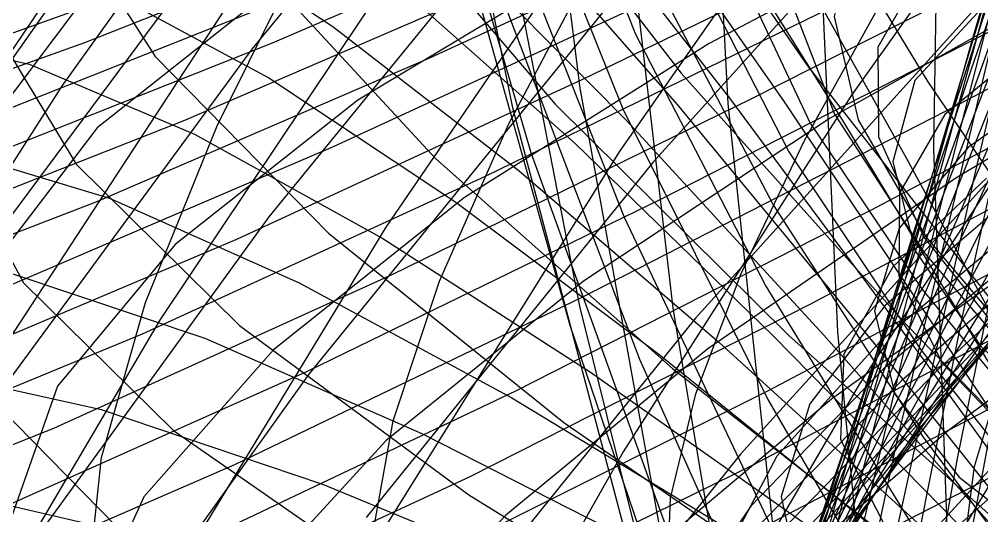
# Model space of a CAD drawing. Header units: metres. Extents: x 6 to 209, y 2 to 206.
# Drawn here: x 61.52 to 81.57, y 104.3 to 114.63 of the extents above; entities that cross this region are included whole.
import ezdxf

# ---------------------------------------------------------------- set-up
doc = ezdxf.new("R2010")
doc.units = ezdxf.units.M

msp = doc.modelspace()

# ---------------------------------------------------------------- linework, layer by layer
for points in [[(49.877, 179.262), (59.5963, 186.5542), (69.2255, 193.0405), (78.4413, 198.4687), (86.9445, 202.6122), (94.471, 205.2783), (100.8001, 206.3159), (105.7626, 205.6207), (109.2457, 203.1402), (111.1968, 198.8757), (111.6242, 192.8837), (110.5969, 185.274), (108.2405, 176.2073), (104.7324, 165.8906), (100.2946, 154.5702), (95.1848, 142.5249), (89.6866, 130.0566), (84.0981, 117.4809), (78.721, 105.1173), (73.8483, 93.2786)], [(48.7632, 177.8421), (58.6249, 185.1089), (68.4924, 191.6599), (78.0298, 197.2441), (86.9223, 201.6324), (94.8874, 204.6264), (101.6842, 206.065), (107.1218, 205.8318), (111.0655, 203.8587), (113.4415, 200.1299), (114.238, 194.6828), (113.5059, 187.6078), (111.3556, 179.0458), (107.9527, 169.1845), (103.5112, 158.2525), (98.2849, 146.5128), (92.5579, 134.254), (86.6333, 121.7817), (80.8216, 109.4084), (75.429, 97.444)], [(51.4634, 180.1982), (60.9198, 187.3876), (70.1968, 193.6878), (78.9875, 198.8504), (87.012, 202.6555), (94.0271, 204.9207), (99.8346, 205.5076), (104.2881, 204.3273), (107.2968, 201.3443), (108.829, 196.5782), (108.9121, 190.104), (107.6305, 182.0504), (105.1225, 172.5958), (101.5741, 161.9632), (97.2114, 150.4131), (92.2919, 138.2358), (87.0946, 125.7415), (81.9085, 113.2507), (77.0222, 101.0841)], [(48.2043, 176.0022), (58.0793, 183.1139), (68.0593, 189.6029), (77.8005, 195.2242), (86.9764, 199.7513), (95.2897, 202.9839), (102.482, 204.7555), (108.3429, 204.9404), (112.7171, 203.458), (115.5095, 200.2766), (116.6877, 195.4156), (116.283, 188.9455), (114.3883, 180.9862), (111.1543, 171.7042), (106.7832, 161.3073), (101.5212, 150.0388), (95.6482, 138.1694), (89.4677, 125.9896), (83.2952, 113.8), (77.4455, 101.9018)], [(44.3843, 172.9465), (53.4243, 180.6119), (62.5118, 187.5792), (71.3399, 193.5843), (79.6212, 198.3867), (87.0976, 201.7777), (93.549, 203.5883), (98.8008, 203.6958), (102.7294, 202.0283), (105.2662, 198.5683), (106.3989, 193.3538), (106.1718, 186.4778), (104.6828, 178.0854), (102.0796, 168.3704), (98.5532, 157.5683), (94.3303, 145.9498), (89.6645, 133.8118), (84.826, 121.4679), (80.0915, 109.2384), (75.7332, 97.4398)], [(48.2602, 173.8238), (58.0175, 180.6569), (67.9787, 186.9592), (77.7969, 192.4966), (87.1389, 197.0496), (95.6962, 200.4208), (103.1968, 202.4427), (109.4134, 202.9838), (114.1721, 201.9542), (117.3574, 199.3089), (118.9166, 195.0508), (118.8604, 189.231), (117.2624, 181.9484), (114.256, 173.3467), (110.0284, 163.6109), (104.8139, 152.9613), (98.8843, 141.6474), (92.539, 129.94), (86.0933, 118.1225), (79.8665, 106.4826), (74.1695, 95.3027)], [(46.9802, 173.0868), (55.6532, 180.4955), (64.2852, 187.1367), (72.5889, 192.7556), (80.2988, 197.1233), (87.1803, 200.0454), (93.0374, 201.369), (97.7192, 200.9889), (101.1249, 198.8515), (103.2065, 194.9576), (103.9699, 189.3625), (103.4737, 182.1756), (101.8267, 173.5566), (99.1829, 163.7109), (95.7349, 152.8833), (91.7067, 141.3501), (87.3443, 129.4103), (82.9066, 117.3761), (78.6546, 105.5627), (74.8417, 94.2778)], [(48.9636, 171.3978), (58.4769, 177.8421), (68.289, 183.8423), (78.0551, 189.1796), (87.4398, 193.6459), (96.1286, 197.0512), (103.8392, 199.231), (110.3312, 200.0526), (115.4145, 199.4198), (118.9552, 197.2775), (120.8808, 193.6143), (121.1816, 188.4636), (119.9109, 181.9035), (117.1825, 174.0551), (113.1661, 165.0788), (108.0807, 155.1706), (102.1859, 144.5553), (95.7724, 133.4805), (89.1509, 122.2085), (82.6401, 111.0085), (76.5547, 100.1478)], [(49.8107, 172.8174), (58.0427, 179.8755), (66.1554, 186.1074), (73.8832, 191.2708), (80.9837, 195.1517), (87.2466, 197.5722), (92.5001, 198.3974), (96.6166, 197.5407), (99.517, 194.9668), (101.1723, 190.6941), (101.6043, 184.7945), (100.8838, 177.3913), (99.1274, 168.6561), (96.4925, 158.8028), (93.1705, 148.0816), (89.3796, 136.7704), (85.3557, 125.1662), (81.3434, 113.5752), (77.5863, 102.3033)], [(50.317, 168.8171), (59.4708, 174.7815), (69.0111, 180.3802), (78.6, 185.4128), (87.9047, 189.6866), (96.6093, 193.0233), (104.4259, 195.2654), (111.1044, 196.2827), (116.4417, 195.9768), (120.2881, 194.2857), (122.5527, 191.1866), (123.2059, 186.6971), (122.2805, 180.8764), (119.8697, 173.823), (116.1234, 165.6734), (111.2425, 156.5974), (105.4709, 146.7938), (99.0867, 136.4843), (92.3912, 125.9068), (85.6979, 115.308), (79.3208, 104.9361), (73.5621, 95.0327)], [(45.0834, 164.9166), (52.7511, 172.1771), (60.4919, 178.8136), (68.0463, 184.5767), (75.1713, 189.2392), (81.6484, 192.604), (87.2912, 194.5114), (91.9515, 194.8454), (95.524, 193.538), (97.9495, 190.5719), (99.2162, 185.9821), (99.3595, 179.855), (98.4597, 172.3259), (96.6388, 163.5751), (94.0548, 153.8222), (90.8955, 143.319), (87.3708, 132.3415), (83.7047, 121.1809), (80.1259, 110.1344), (76.8594, 99.4949)], [(44.3765, 160.6321), (52.2918, 166.1702), (60.9871, 171.5871), (70.1465, 176.7053), (79.4433, 181.3459), (88.5522, 185.3346), (97.1602, 188.5079), (104.9781, 190.7193), (111.7504, 191.8446), (117.2644, 191.7871), (121.3573, 190.4811), (123.9222, 187.8956), (124.9109, 184.0355), (124.336, 178.9426), (122.2696, 172.695), (118.8406, 165.4054), (114.2298, 157.218), (108.6623, 148.3046), (102.4002, 138.8595), (95.7315, 129.094), (88.9602, 119.2296), (82.3946, 109.4918), (76.3359, 100.1028)], [(48.461, 164.3908), (55.6884, 171.2344), (62.9124, 177.4032), (69.8943, 182.6628), (76.4138, 186.8024), (82.2757, 189.6432), (87.3169, 191.0444), (91.4115, 190.9088), (94.4746, 189.1866), (96.4652, 185.8777), (97.3863, 181.0319), (97.2847, 174.7482), (96.2479, 167.1717), (94.4009, 158.4887), (91.9004, 148.9216), (88.9284, 138.7209), (85.6853, 128.158), (82.3815, 117.5154), (79.2293, 107.0784), (76.4344, 97.125)], [(45.1382, 156.8096), (51.7531, 163.6868), (58.5278, 170.0835), (65.2333, 175.7634), (71.6518, 180.508), (77.5848, 184.124), (82.8592, 186.4508), (87.3338, 187.3664), (90.9031, 186.792), (93.501, 184.695), (95.1022, 181.091), (95.7226, 176.0432), (95.4181, 169.6612), (94.2815, 162.0975), (92.4388, 153.5426), (90.0439, 144.2191), (87.272, 134.3745), (84.3127, 124.2728), (81.3627, 114.1866), (78.6178, 104.3875), (76.265, 95.1374)], [(47.4984, 158.6178), (54.8299, 163.5364), (62.9884, 168.3636), (71.6763, 172.9465), (80.5821, 177.1291), (89.3918, 180.7576), (97.7997, 183.6861), (105.5195, 185.7819), (112.2943, 186.9303), (117.9054, 187.0394), (122.1802, 186.0436), (124.9981, 183.9067), (126.2944, 180.6237), (126.0626, 176.2221), (124.3541, 170.7615), (121.2762, 164.3326), (116.988, 157.0548), (111.6943, 149.0734), (105.6377, 140.555), (99.0902, 131.6832), (92.3421, 122.6526), (85.6923, 113.6636), (79.4361, 104.9158), (73.8551, 96.6026)], [(48.6199, 156.4197), (54.8656, 162.8931), (61.1974, 168.837), (67.4044, 174.0294), (73.2886, 178.2676), (78.6719, 181.3759), (83.4019, 183.2116), (87.3572, 183.6707), (90.4507, 182.6915), (92.6328, 180.2577), (93.8921, 176.3988), (94.2553, 171.1901), (93.7855, 164.75), (92.5793, 157.2368), (90.7626, 148.8435), (88.4851, 139.7914), (85.9149, 130.3235), (83.2308, 120.6958), (80.6159, 111.1696), (78.25, 102.0024)], [(51.1392, 156.6865), (57.848, 160.983), (65.4148, 165.2044), (73.5628, 169.2222), (81.9987, 172.904), (90.4233, 176.1178), (98.5419, 178.7371), (106.0748, 180.6452), (112.7673, 181.7395), (118.3984, 181.9359), (122.789, 181.1717), (125.8077, 179.4089), (127.3754, 176.6358), (127.4682, 172.8684), (126.1178, 168.1505), (123.4102, 162.5531), (119.4825, 156.1728), (114.5174, 149.1295), (108.7368, 141.5629), (102.3934, 133.6287), (95.7613, 125.4943), (89.1259, 117.3335), (82.7735, 109.322), (76.9804, 101.6314)], [(46.166, 149.6005), (51.8373, 156.0315), (57.7327, 162.1107), (63.6507, 167.6164), (69.397, 172.3406), (74.7919, 176.0964), (79.6758, 178.7243), (83.915, 180.0989), (87.4056, 180.1327), (90.0773, 178.7804), (91.8945, 176.0402), (92.858, 171.9544), (93.0035, 166.6088), (92.3999, 160.1296), (91.1466, 152.6797), (89.3683, 144.4536), (87.211, 135.671), (84.8349, 126.5694), (82.4089, 117.3968), (80.1033, 108.4033), (78.0833, 99.8329)], [(49.3141, 149.6144), (54.7389, 155.7305), (60.3192, 161.4426), (65.8671, 166.5402), (71.2035, 170.8284), (76.1646, 174.1346), (80.6076, 176.3148), (84.415, 177.2593), (87.4987, 176.8961), (89.8025, 175.1947), (91.3038, 172.1667), (92.0133, 167.8663), (91.9747, 162.3887), (91.2618, 155.8673), (89.9759, 148.4691), (88.2409, 140.3901), (86.1986, 131.8479), (84.0026, 123.0756), (81.8124, 114.3134), (79.7871, 105.8013), (78.0786, 97.7707)], [(47.1506, 143.6783), (52.0907, 149.7611), (57.3071, 155.5995), (62.619, 160.9833), (67.8502, 165.7119), (72.8347, 169.6023), (77.4229, 172.4947), (81.4861, 174.2593), (84.9214, 174.8004), (87.6543, 174.0607), (89.6411, 172.0231), (90.8702, 168.7118), (91.3615, 164.1922), (91.1655, 158.5687), (90.3607, 151.9815), (89.05, 144.6022), (87.3567, 136.6283), (85.4192, 128.2767), (83.3855, 119.7767), (81.407, 111.3621), (79.6329, 103.2642)], [(126.3944, 174.6011), (128.192, 172.2611), (128.5823, 169.0557), (127.5785, 165.0159), (125.2464, 160.1958), (121.7011, 154.6716), (117.1032, 148.5399), (111.6525, 141.915), (105.581, 134.926), (99.1441, 127.7131), (92.6113, 120.4239), (86.2563, 113.2087), (80.347, 106.2166), (75.1353, 99.5907)], [(49.6633, 144.1963), (54.5024, 150.1033), (59.5562, 155.7083), (64.6523, 160.8075), (69.624, 165.2087), (74.3165, 168.739), (78.5922, 171.2503), (82.3349, 172.6253), (85.4539, 172.7816), (87.8868, 171.6749), (89.6011, 169.3012), (90.595, 165.6967), (90.8967, 160.9378), (90.5633, 155.1382), (89.6774, 148.4453), (88.3443, 141.0361), (86.6871, 133.1107), (84.8417, 124.8864), (82.9517, 116.5902), (81.1619, 108.4514), (79.6133, 100.6941)], [(127.7255, 97.2633), (130.6337, 110.7074), (133.1576, 123.5341), (135.0807, 135.3918), (136.2103, 145.9605), (136.386, 154.9626), (135.4861, 162.1719), (133.4328, 167.4205), (130.1966, 170.604), (125.7978, 171.685), (120.3067, 170.6932), (113.8422, 167.7237), (106.5679, 162.9339), (98.6873, 156.5363), (90.4367, 148.7917), (82.0777, 139.9989), (73.8878, 130.484), (66.1511, 120.5892), (59.1478, 110.6599), (53.145, 101.0331)], [(47.3557, 138.9786), (51.8082, 144.9105), (56.5882, 150.6876), (61.5276, 156.1037), (66.4605, 160.96), (71.2281, 165.0713), (75.685, 168.2732), (79.7036, 170.4281), (83.1783, 171.4301), (86.0296, 171.2089), (88.2055, 169.733), (89.6837, 167.0107), (90.4716, 163.0907), (90.6052, 158.0602), (90.1479, 152.0428), (89.1871, 145.1944), (87.8305, 137.6979), (86.2021, 129.7578), (84.4363, 121.5933), (82.6735, 113.4306), (81.0534, 105.4961), (79.7101, 98.0088)], [(49.1636, 139.9419), (53.6516, 145.8479), (58.413, 151.5359), (63.2829, 156.8012), (68.1001, 161.4481), (72.7122, 165.2973), (76.9815, 168.1921), (80.7891, 170.0039), (84.039, 170.6378), (86.6611, 170.0351), (88.6135, 168.1768), (89.8833, 165.0838), (90.4865, 160.8172), (90.4671, 155.4761), (89.8948, 149.1947), (88.8619, 142.1382), (87.4797, 134.4972), (85.8735, 126.4818), (84.1775, 118.3143), (82.5297, 110.2223), (81.0661, 102.4307)], [(128.3559, 95.8448), (131.7329, 109.3063), (134.6993, 122.1436), (137.0257, 134.0108), (138.5084, 144.5937), (138.9777, 153.6202), (138.3051, 160.8693), (136.4084, 166.1778), (133.2562, 169.4449), (128.8694, 170.6358), (123.3213, 169.7811), (116.736, 166.9759), (109.2842, 162.3755), (101.1782, 156.1893), (92.6645, 148.6729), (84.0155, 140.119), (75.5199, 130.8464), (67.473, 121.1887), (60.1661, 111.4827), (53.8759, 102.0558)], [(126.3735, 93.1343), (129.1545, 106.3677), (131.6408, 119.1212), (133.6187, 131.0421), (134.8949, 141.8052), (135.3043, 151.1229), (134.7167, 158.7552), (133.0431, 164.5171), (130.2393, 168.2843), (126.3088, 169.9974), (121.3034, 169.6627), (115.3223, 167.3521), (108.5092, 163.1996), (101.0481, 157.3961), (93.157, 150.1824), (85.081, 141.8406), (77.0837, 132.6831), (69.4382, 123.0424), (62.4174, 113.2584), (56.2845, 103.6668)], [(129.5499, 99.6542), (132.9159, 112.6446), (135.7922, 124.9092), (137.9576, 136.1211), (139.2191, 145.9881), (139.4204, 154.2622), (138.4483, 160.7472), (136.2372, 165.3049), (132.7728, 167.8593), (128.0931, 168.3981), (122.288, 166.9725), (115.4964, 163.6951), (107.9024, 158.7348), (99.7286, 152.3105), (91.2294, 144.6831), (82.6814, 136.1455), (74.3744, 127.0126), (66.601, 117.6094), (59.6464, 108.2599), (53.7778, 99.2755)], [(127.6799, 102.0703), (130.0799, 114.5512), (132.0644, 126.3429), (133.4428, 137.1203), (134.0485, 146.5915), (133.7462, 154.5074), (132.4379, 160.6698), (130.0669, 164.9376), (126.6215, 167.2313), (122.1355, 167.535), (116.6886, 165.8968), (110.4038, 162.4263), (103.4442, 157.2903), (96.0075, 150.7066), (88.3194, 142.9362), (80.6265, 134.2732), (73.187, 125.035), (66.2626, 115.5503), (60.1087, 106.1478), (54.9653, 97.1445)], [(130.6572, 103.0721), (133.9563, 115.4328), (136.6947, 126.9842), (138.6619, 137.4227), (139.6786, 146.4812), (139.6038, 153.9376), (138.3407, 159.6221), (135.8411, 163.422), (132.1075, 165.2847), (127.1943, 165.2194), (121.2062, 163.2954), (114.2952, 159.6391), (106.6554, 154.4295), (98.517, 147.8905), (90.1382, 140.2834), (81.7962, 131.8968), (73.7778, 123.0363), (66.3691, 114.0139), (59.8454, 105.1364), (54.4613, 96.6953)], [(126.2418, 97.9956), (128.5128, 110.0191), (130.4584, 121.4975), (131.8938, 132.1118), (132.6542, 141.571), (132.6025, 149.6221), (131.6341, 156.0579), (129.6826, 160.7242), (126.7226, 163.5242), (122.7716, 164.4218), (117.8903, 163.4419), (112.1813, 160.6695), (105.786, 156.246), (98.8802, 150.3641), (91.6687, 143.2603), (84.378, 135.2066), (77.249, 126.5007), (70.5284, 117.4552), (64.46, 108.3863), (59.2762, 99.6033)], [(128.0578, 93.8263), (131.6411, 105.9996), (134.8238, 117.6071), (137.3842, 128.342), (139.1253, 137.9265), (139.8832, 146.1205), (139.5334, 152.7292), (137.9964, 157.609), (135.2409, 160.672), (131.2862, 161.888), (126.2015, 161.285), (120.1043, 158.9471), (113.1571, 155.0118), (105.5613, 149.6635), (97.5514, 143.1273), (89.3859, 135.6602), (81.3392, 127.5421), (73.6915, 119.0656), (66.7189, 110.5253), (60.684, 102.208)], [(124.8635, 94.3016), (126.9708, 105.7069), (128.8372, 116.7066), (130.2863, 126.9928), (131.1586, 136.2807), (131.3174, 144.3182), (130.6549, 150.894), (129.0974, 155.8446), (126.6081, 159.0594), (123.1899, 160.4844), (118.8862, 160.1233), (113.7793, 158.0371), (107.9894, 154.3418), (101.67, 149.2033), (95.0035, 142.832), (88.195, 135.4749), (81.4653, 127.4062), (75.0436, 118.9181), (69.1591, 110.3102), (64.0332, 101.8787)], [(128.9832, 96.9794), (132.4735, 108.3842), (135.499, 119.1542), (137.851, 129.0088), (139.3478, 137.6973), (139.842, 145.0073), (139.2263, 150.7713), (137.4386, 154.8712), (134.4641, 157.2423), (130.3373, 157.8744), (125.1407, 156.8118), (119.0029, 154.1505), (112.0939, 150.0347), (104.62, 144.6512), (96.8165, 138.222), (88.9397, 130.9963), (81.2576, 123.2417), (74.0411, 115.2343), (67.5539, 107.2489), (62.0432, 99.5495)], [(125.4774, 101.7704), (127.2312, 112.1527), (128.6553, 121.967), (129.5974, 130.9394), (129.9243, 138.8233), (129.5278, 145.4077), (128.329, 150.5239), (126.2827, 154.0514), (123.3793, 155.9212), (119.6461, 156.1183), (115.1472, 154.6813), (109.9818, 151.7013), (104.2816, 147.3179), (98.2063, 141.7142), (91.9385, 135.1101), (85.6777, 127.7541), (79.6336, 119.9151), (74.0183, 111.8718), (69.0396, 103.9035)], [(129.7803, 99.6472), (133.1381, 110.2218), (135.9759, 120.1107), (138.0994, 129.0603), (139.3433, 136.8477), (139.5769, 143.2878), (138.7105, 148.239), (136.6984, 151.6074), (133.5418, 153.3493), (129.2888, 153.4721), (124.0336, 152.033), (117.9132, 149.137), (111.1034, 144.9318), (103.8125, 139.6029), (96.2743, 133.3663), (88.7399, 126.4603), (81.4692, 119.1375), (74.7214, 111.6554), (68.7457, 104.2672)], [(124.0468, 98.329), (125.6631, 107.988), (127.0295, 117.2147), (128.0029, 125.75), (128.456, 133.3567), (128.2822, 139.8281), (127.4005, 144.9947), (125.7593, 148.7294), (123.3389, 150.952), (120.1528, 151.6312), (116.2483, 150.786), (111.7056, 148.484), (106.635, 144.8392), (101.174, 140.0077), (95.4828, 134.1817), (89.7391, 127.5828), (84.1316, 120.4541), (78.8541, 113.0512), (74.0983, 105.6332), (70.0473, 98.4538)], [(133.5228, 97.7793), (127.3341, 105.9553), (121.0978, 114.2328), (114.9136, 122.2966), (108.8809, 129.8392), (103.0954, 136.5715), (97.6476, 142.2336), (92.6203, 146.6039), (88.0863, 149.5075), (84.107, 150.8224), (80.7311, 150.4839), (77.9934, 148.4873), (75.9144, 144.8882), (74.5002, 139.8007), (73.7426, 133.3934), (73.6203, 125.8835), (74.0996, 117.5295), (75.1361, 108.622), (76.6764, 99.4732)], [(129.3784, 102.2898), (123.6522, 110.6358), (117.9383, 118.8774), (112.3208, 126.7061), (106.8818, 133.8282), (101.7003, 139.9752), (96.8496, 144.9129), (92.3963, 148.4509), (88.3982, 150.4485), (84.9038, 150.8206), (81.9506, 149.5406), (79.5652, 146.6413), (77.7624, 142.2143), (76.5454, 136.4067), (75.9066, 129.4159), (75.8277, 121.483), (76.2807, 112.884), (77.2298, 103.9204)], [(131.5394, 101.5146), (124.8678, 109.581), (118.1834, 117.6403), (111.6017, 125.3793), (105.236, 132.4964), (99.1946, 138.7123), (93.578, 143.7805), (88.4759, 147.4959), (83.9655, 149.7025), (80.1093, 150.2992), (76.9538, 149.2435), (74.5284, 146.5532), (72.8453, 142.306), (71.8996, 136.6368), (71.6696, 129.7334), (72.1187, 121.8296), (73.1963, 113.1971), (74.8404, 104.1362)], [(130.9671, 98.7028), (125.7905, 106.9763), (120.5976, 115.2523), (115.4568, 123.2269), (110.4358, 130.6065), (105.6008, 137.1183), (101.0146, 142.5204), (96.7352, 146.6101), (92.8153, 149.2315), (89.3005, 150.2812), (86.2291, 149.7118), (83.631, 147.534), (81.5274, 143.8165), (79.9308, 138.6832), (78.845, 132.3094), (78.2651, 124.9153), (78.1785, 116.7588), (78.5652, 108.1261), (79.3989, 99.3213)], [(130.4356, 101.8317), (133.6329, 111.5545), (136.2635, 120.5575), (138.1486, 128.6139), (139.1391, 135.5278), (139.1214, 141.1401), (138.0224, 145.3336), (135.8125, 148.0362), (132.507, 149.2227), (128.1664, 148.9153), (122.8948, 147.1815), (116.8358, 144.1318), (110.1688, 139.9149), (103.102, 134.7123), (95.866, 128.7313), (88.705, 122.1975), (81.8687, 115.3468), (75.6036, 108.4167), (70.1436, 101.6385)], [(136.1057, 97.6244), (129.1204, 105.2341), (122.0378, 113.0398), (114.9881, 120.7316), (108.1011, 128.0039), (101.5026, 134.5661), (95.3114, 140.1538), (89.6355, 144.5379), (84.5696, 147.5334), (80.1925, 149.0059), (76.5652, 148.8769), (73.7294, 147.1266), (71.7069, 143.7949), (70.4991, 138.9802), (70.0882, 132.8358), (70.4374, 125.5651), (71.4934, 117.4142), (73.188, 108.6633), (75.4413, 99.617)], [(127.4821, 103.3693), (122.838, 111.5493), (118.2129, 119.5377), (113.66, 127.0453), (109.232, 133.8), (104.98, 139.5558), (100.9527, 144.1022), (97.1955, 147.2711), (93.7497, 148.9435), (90.6518, 149.0536), (87.9329, 147.5911), (85.6185, 144.602), (83.7276, 140.1866), (82.2733, 134.4968), (81.2621, 127.73), (80.6946, 120.1228), (80.5652, 111.9426), (80.8629, 103.4777)], [(133.6736, 101.4966), (126.327, 108.8084), (118.9243, 116.2071), (111.6095, 123.3918), (104.5249, 130.0695), (97.8069, 135.966), (91.5819, 140.8356), (85.9632, 144.4708), (81.0475, 146.709), (76.9127, 147.4395), (73.6154, 146.607), (71.1901, 144.2141), (69.6487, 140.3213), (68.9802, 135.0452), (69.1519, 128.5544), (70.111, 121.0636), (71.7868, 112.8264), (74.0935, 104.1262)], [(122.6847, 95.4599), (124.1475, 104.3256), (125.4307, 112.8815), (126.4022, 120.8857), (126.942, 128.1143), (126.9475, 134.3681), (126.3377, 139.4801), (125.0568, 143.3206), (123.0773, 145.8011), (120.4015, 146.8778), (117.0618, 146.5522), (113.1208, 144.8711), (108.6695, 141.9245), (103.8241, 137.8425), (98.7231, 132.7902), (93.5222, 126.962), (88.3893, 120.5741), (83.4988, 113.8576), (79.0254, 107.0493), (75.1378, 100.3842)], [(138.3047, 98.6343), (130.8535, 105.2383), (123.2413, 112.1135), (115.6235, 118.9724), (108.1564, 125.5282), (100.9922, 131.5055), (94.275, 136.6505), (88.1364, 140.7403), (82.6917, 143.5912), (78.037, 145.0653), (74.2462, 145.0761), (71.3693, 143.5912), (69.4314, 140.6345), (68.4323, 136.2848), (68.347, 130.6736), (69.1274, 123.9805), (70.7038, 116.4273), (72.9883, 108.2695), (75.8778, 99.7881)], [(130.9504, 103.5779), (133.9711, 112.4639), (136.3859, 120.6104), (138.0314, 127.8162), (138.7746, 133.9107), (138.5183, 138.759), (137.2051, 142.2659), (134.8201, 144.3788), (131.3919, 145.0882), (126.9917, 144.4281), (121.7315, 142.474), (115.7606, 139.3393), (109.2601, 135.1715), (102.437, 130.1458), (95.5171, 124.4595), (88.7369, 118.3243), (82.3353, 111.9586), (76.5454, 105.58), (71.5857, 99.398)], [(44.4398, 99.9473), (44.1507, 107.4645), (44.2304, 114.8324), (44.6862, 121.7905), (45.5214, 128.0929), (46.7343, 133.5168), (48.3187, 137.8705), (50.2634, 141.0001), (52.5526, 142.7954), (55.1658, 143.1932), (58.0782, 142.1803), (61.2608, 139.7935), (64.6812, 136.1185), (68.3036, 131.2871), (72.0898, 125.4722), (75.9997, 118.8821), (79.9916, 111.753), (84.0233, 104.3404), (88.0523, 96.9103)], [(135.3879, 102.5711), (127.7304, 108.7248), (119.9592, 115.0415), (112.2409, 121.2488), (104.7411, 127.0788), (97.6192, 132.2777), (91.0241, 136.6157), (85.0892, 139.8952), (79.9294, 141.958), (75.6368, 142.6918), (72.279, 142.0338), (69.8971, 139.9738), (68.5046, 136.5542), (68.0881, 131.8693), (68.6076, 126.0618), (69.999, 119.3179), (72.1762, 111.861), (75.0345, 103.9437)], [(122.6907, 101.2348), (123.8731, 109.0705), (124.8158, 116.4808), (125.4076, 123.2567), (125.5511, 129.2098), (125.1673, 134.1784), (124.1984, 138.0332), (122.6112, 140.681), (120.3988, 142.0682), (117.5813, 142.1822), (114.206, 141.0513), (110.3458, 138.7441), (106.0977, 135.3665), (101.5796, 131.0577), (96.9263, 125.9854), (92.285, 120.3398), (87.8109, 114.3264), (83.6609, 108.1589), (79.9889, 102.0518)], [(128.0371, 96.3235), (131.3417, 104.9653), (134.181, 113.0605), (136.3808, 120.4074), (137.7926, 126.8289), (138.2985, 132.1773), (137.8168, 136.3396), (136.3048, 139.2402), (133.7611, 140.8428), (130.2259, 141.1516), (125.7803, 140.2099), (120.5433, 138.0985), (114.6681, 134.9322), (108.3371, 130.8552), (101.7552, 126.0357), (95.1432, 120.66), (88.7294, 114.9255), (82.7423, 109.0335), (77.4017, 103.1824)], [(139.6894, 100.9749), (132.1611, 106.2548), (124.4015, 111.85), (116.5836, 117.5095), (108.8824, 122.9805), (101.4699, 128.0175), (94.5096, 132.3917), (88.152, 135.8996), (82.5295, 138.3702), (77.7532, 139.6719), (73.909, 139.7174), (71.0556, 138.4666), (69.2233, 135.929), (68.4128, 132.1632), (68.5963, 127.275), (69.7189, 121.4142), (71.7003, 114.7689), (74.4389, 107.5594), (77.8148, 100.0302)], [(46.5422, 102.4497), (46.2021, 109.4763), (46.2281, 116.2123), (46.6345, 122.4203), (47.4306, 127.8817), (48.62, 132.4049), (50.2005, 135.8317), (52.1636, 138.0432), (54.4945, 138.9637), (57.1724, 138.5639), (60.1703, 136.8617), (63.456, 133.9214), (66.992, 129.8518), (70.7367, 124.8023), (74.6448, 118.9573), (78.6684, 112.5301), (82.7578, 105.7551), (86.8624, 98.8794)], [(122.8282, 100.4642), (127.6573, 106.9165), (131.8038, 113.1808), (135.1022, 119.0528), (137.4094, 124.349), (138.6106, 128.9128), (138.6234, 132.62), (137.401, 135.3823), (134.9342, 137.1504), (131.2522, 137.9153), (126.4221, 137.7079), (120.547, 136.5972), (113.7629, 134.688), (106.2343, 132.1155), (98.1496, 129.0408), (89.7142, 125.6441), (81.1449, 122.1178), (72.662, 118.6588), (64.4831, 115.4615), (56.8156, 112.7093), (49.8502, 110.5686)], [(128.4696, 98.1537), (131.6412, 106.0968), (134.3042, 113.4703), (136.2973, 120.0944), (137.4855, 125.8133), (137.7654, 130.5004), (137.0692, 134.0615), (135.3679, 136.4379), (132.6725, 137.6077), (129.034, 137.5859), (124.5421, 136.4232), (119.3223, 134.2041), (113.5314, 131.043), (107.3528, 127.0802), (100.9894, 122.4764), (94.6571, 117.4067), (88.5769, 112.0547), (82.9672, 106.6057), (78.0361, 101.2399)], [(123.0151, 103.5315), (127.372, 109.7213), (131.0245, 115.657), (133.8227, 121.147), (135.6397, 126.0218), (136.3767, 130.14), (135.9668, 133.3925), (134.3773, 135.7063), (131.6115, 137.0469), (127.7094, 137.4184), (122.7458, 136.8635), (116.8291, 135.4613), (110.0977, 133.3237), (102.7156, 130.591), (94.8673, 127.4266), (86.752, 124.01), (78.5771, 120.5306), (70.5517, 117.1798), (62.8799, 114.1436), (55.7541, 111.596), (49.3493, 109.6916)], [(118.9253, 100.0799), (123.4384, 106.1604), (127.3803, 112.1227), (130.5956, 117.7692), (132.948, 122.9196), (134.3248, 127.4171), (134.6412, 131.1336), (133.8439, 133.9741), (131.9127, 135.8795), (128.8626, 136.8287), (124.7426, 136.8385), (119.6354, 135.9627), (113.6545, 134.2896), (106.9407, 131.9386), (99.6582, 129.0552), (91.9888, 125.8053), (84.1268, 122.3687), (76.2722, 118.9323), (68.6246, 115.6829), (61.3768, 112.7998), (54.7087, 110.4482), (48.7817, 108.7724)], [(143.5278, 100.5294), (136.3019, 104.8379), (128.724, 109.5808), (120.9685, 114.5338), (113.2156, 119.4656), (105.6459, 124.1462), (98.4345, 128.3553), (91.7462, 131.8912), (85.7298, 134.5778), (80.5137, 136.2714), (76.2027, 136.8664), (72.8739, 136.2992), (70.5756, 134.5505), (69.3255, 131.6469), (69.1108, 127.6595), (69.8891, 122.7019), (71.5904, 116.9264), (74.1197, 110.5187), (77.3609, 103.6914)], [(120.0042, 102.4512), (124.1897, 108.4137), (127.7682, 114.1906), (130.5953, 119.592), (132.5463, 124.4473), (133.5206, 128.6108), (133.4461, 131.9665), (132.2816, 134.4323), (130.0185, 135.962), (126.6822, 136.5474), (122.331, 136.2171), (117.0548, 135.036), (110.9726, 133.1019), (104.2286, 130.5418), (96.9881, 127.507), (89.4318, 124.1666), (81.7503, 120.7019), (74.1383, 117.2984), (66.788, 114.1396), (59.8831, 111.3991), (53.593, 109.2346), (48.0676, 107.7815)], [(62.9524, 102.8242), (63.237, 105.5111), (64.1535, 108.7418), (65.6438, 112.4155), (67.6346, 116.4126), (70.0406, 120.5993), (72.7669, 124.8318), (75.7135, 128.9619), (78.7778, 132.8421), (81.8588, 136.3308)], [(147.2136, 102.6044), (145.7449, 105.6293), (142.9724, 108.9203), (139.0171, 112.4089), (134.0381, 116.0117), (128.2267, 119.6326), (121.7996, 123.1661), (114.991, 126.5007), (108.0438, 129.5229), (101.2018, 132.1209), (94.7002, 134.189), (88.7579, 135.6312), (83.5695, 136.3652), (79.2988, 136.3251), (76.0732, 135.4647), (73.9791, 133.7596), (73.0595, 131.2081), (73.3129, 127.8326), (74.6931, 123.6791), (77.1119, 118.8162), (80.4421, 113.3338), (84.5229, 107.3406), (89.1655, 100.9608)], [(117.0185, 98.5476), (121.4146, 104.4866), (125.3166, 110.3715), (128.5733, 116.0045), (131.0494, 121.202), (132.6302, 125.8018), (133.2262, 129.6679), (132.7764, 132.6957), (131.2508, 134.8148), (128.652, 135.9917), (125.0152, 136.2303), (120.4081, 135.5714), (114.9282, 134.0909), (108.7007, 131.8966), (101.8739, 129.1239), (94.6155, 125.9305), (87.1064, 122.4902), (79.5356, 118.9862), (72.094, 115.6044), (64.9681, 112.5258), (58.3345, 109.9197), (52.354, 107.9374), (47.1666, 106.706)], [(121.217, 101.8922), (125.227, 107.9096), (128.6432, 113.7312), (131.3266, 119.1647), (133.1568, 124.0365), (134.0367, 128.1986), (133.8965, 131.533), (132.696, 133.9559), (130.4266, 135.4203), (127.1124, 135.9172), (122.8093, 135.476), (117.604, 134.1624), (111.6112, 132.0762), (104.9703, 129.3471), (97.8413, 126.1293), (90.3995, 122.5962), (82.83, 118.9333), (75.322, 115.3309), (68.0628, 111.9775), (61.2317, 109.0517), (54.9945, 106.7162), (49.4983, 105.111)], [(118.9745, 100.31), (123.1675, 106.2763), (126.818, 112.1184), (129.7812, 117.6413), (131.9296, 122.667), (133.1577, 127.0404), (133.3859, 130.6348), (132.5638, 133.3559), (130.6722, 135.145), (127.7243, 135.9809), (123.7657, 135.8799), (118.8732, 134.8951), (113.1527, 133.114), (106.7361, 130.655), (99.7773, 127.6626), (92.4472, 124.302), (84.9283, 120.7523), (77.4094, 117.2003), (70.0789, 113.8325), (63.1194, 110.8288), (56.7015, 108.3549), (50.9789, 106.5562)], [(123.6806, 103.3867), (127.512, 109.4627), (130.6961, 115.2693), (133.0994, 120.6166), (134.6084, 125.3358), (135.1348, 129.2858), (134.618, 132.3579), (133.0283, 134.4788), (130.3682, 135.6138), (126.6724, 135.7669), (122.0079, 134.9805), (116.4713, 133.334), (110.1867, 130.9397), (103.3016, 127.9389), (95.9823, 124.4964), (88.409, 120.7939), (80.7698, 117.0233), (73.2549, 113.3789), (66.0506, 110.0506), (59.3334, 107.2164), (53.2644, 105.0352), (47.9842, 103.641)], [(122.0634, 98.6067), (126.2611, 104.868), (129.9028, 110.9898), (132.8433, 116.7671), (134.9544, 122.0125), (136.1305, 126.5629), (136.2917, 130.2849), (135.3875, 133.0796), (133.3989, 134.8853), (130.3394, 135.6799), (126.2553, 135.481), (121.2242, 134.345), (115.3533, 132.3647), (108.7759, 129.6655), (101.6475, 126.4004), (94.1409, 122.7445), (86.4409, 118.8875), (78.7384, 115.0274), (71.2245, 111.362), (64.084, 108.082), (57.4903, 105.3636), (51.5994, 103.3612)], [(124.7824, 100.0329), (128.8234, 106.3834), (132.2514, 112.517), (134.9257, 118.2302), (136.725, 123.3398), (137.5515, 127.6896), (137.3348, 131.1551), (136.035, 133.6481), (133.6441, 135.1197), (130.1872, 135.561), (125.7218, 135.0038), (120.3364, 133.5185), (114.1483, 131.2117), (107.2997, 128.2214), (99.9537, 124.7119), (92.2887, 120.8676), (84.4936, 116.8856), (76.761, 112.9684), (69.2817, 109.3163), (62.2386, 106.1193), (55.8007, 103.5503)], [(148.5366, 102.7967), (148.7143, 105.4802), (147.436, 108.3843), (144.7699, 111.468), (140.8306, 114.6762), (135.7745, 117.9408), (129.7946, 121.1828), (123.1129, 124.3148), (115.9728, 127.2436), (108.6302, 129.8736), (101.3442, 132.11), (94.3683, 133.8623), (87.9411, 135.0474), (82.278, 135.5929), (77.564, 135.4402), (73.9466, 134.5468), (71.5316, 132.8882), (70.3789, 130.4597), (70.5011, 127.2768), (71.8631, 123.3759), (74.3837, 118.8131), (77.9388, 113.6637), (82.3662, 108.02), (87.4719, 101.9888)], [(127.366, 101.5637), (131.2132, 107.9489), (134.3937, 114.0396), (136.773, 119.6358), (138.2374, 124.5604), (138.6981, 128.6656), (138.0952, 131.8375), (136.3995, 134.0002), (133.6147, 135.1179), (129.7772, 135.1961), (124.9558, 134.2807), (119.2494, 132.4562), (112.7846, 129.8422), (105.7117, 126.5884), (98.1998, 122.8694), (90.4321, 118.8773), (82.5995, 114.8146), (74.8953, 110.8869), (67.5083, 107.2944), (60.6177, 104.2247)], [(49.1783, 97.8775), (48.4605, 104.5302), (48.0913, 111.0002), (48.0953, 117.06), (48.492, 122.4971), (49.2947, 127.1216), (50.5101, 130.7732), (52.1373, 133.3265), (54.1681, 134.6959), (56.5863, 134.8382), (59.3684, 133.7543), (62.4834, 131.4895), (65.8938, 128.1312), (69.5561, 123.8065), (73.4215, 118.6773), (77.4373, 112.9346), (81.5479, 106.7917), (85.696, 100.4766)], [(129.6619, 103.2029), (133.2702, 109.5484), (136.1648, 115.5242), (138.2186, 120.9362), (139.327, 125.6158), (139.4113, 129.4255), (138.4227, 132.2639), (136.3435, 134.0682), (133.1888, 134.817), (129.0063, 134.53), (123.8753, 133.2674), (117.9042, 131.1267), (111.2276, 128.2395), (104.0021, 124.7658), (96.4014, 120.888), (88.611, 116.8038), (80.8223, 112.7188), (73.2266, 108.8388), (66.009, 105.3615), (59.3427, 102.4694)], [(142.2846, 117.0597), (137.2286, 119.984), (131.1618, 122.8307), (124.3084, 125.5313), (116.9171, 128.0121), (109.2533, 130.1974), (101.5886, 132.0114), (94.1918, 133.3813), (87.3192, 134.2401), (81.2054, 134.5286), (76.0553, 134.1984), (72.0368, 133.2138), (69.275, 131.5534), (67.8481, 129.2119), (67.7846, 126.2005), (69.0626, 122.5473), (71.6108, 118.2975), (75.3115, 113.5121), (80.0046, 108.2671), (85.4941, 102.6512)], [(127.5854, 98.4713), (131.5211, 104.9205), (134.8426, 111.1367), (137.413, 116.9133), (139.1145, 122.0654), (139.8526, 126.4351), (139.5602, 129.8977), (138.1997, 132.3651), (135.7652, 133.7894), (132.2831, 134.1635), (127.8116, 133.5214), (122.4393, 131.9364), (116.2824, 129.5179), (109.4818, 126.4075), (102.1983, 122.7729), (94.6075, 118.8018), (86.8951, 114.6945), (79.2499, 110.6567), (71.859, 106.8909), (64.9012, 103.5895)], [(146.7047, 101.2234), (139.9424, 104.5211), (132.71, 108.3353), (125.1786, 112.4725), (117.5291, 116.7275), (109.9461, 120.8914), (102.6128, 124.7591), (95.7046, 128.1376), (89.3841, 130.8526), (83.7956, 132.7559), (79.0613, 133.7306), (75.2768, 133.6955), (72.5091, 132.6087), (70.7941, 130.4692), (70.1365, 127.3171), (70.5094, 123.2326), (71.8562, 118.333), (74.0927, 112.7693), (77.1105, 106.7204), (80.7807, 100.3873)], [(129.1732, 100.3664), (132.8112, 106.6578), (135.8005, 112.6457), (138.014, 118.1336), (139.3446, 122.9481), (139.7097, 126.9449), (139.0537, 130.0136), (137.3512, 132.0813), (134.6077, 133.1149), (130.8599, 133.1218), (126.1754, 132.1492), (120.6504, 130.2822), (114.407, 127.6401), (107.5898, 124.3715), (100.3609, 120.6491), (92.8955, 116.6623), (85.3758, 112.6107), (77.9858, 108.696), (70.905, 105.1144), (64.3034, 102.0494)], [(143.3515, 119.4549), (138.3748, 122.0537), (132.3087, 124.5077), (125.375, 126.7668), (117.8245, 128.7773), (109.9277, 130.484), (101.9653, 131.832), (94.2179, 132.7683), (86.9567, 133.2437), (80.433, 133.2154), (74.87, 132.6478), (70.455, 131.5151), (67.3322, 129.802), (65.5983, 127.5053), (65.2992, 124.6342), (66.428, 121.2113), (68.9261, 117.2721), (72.6848, 112.8649), (77.55, 108.0498), (83.3273, 102.8976)], [(144.0218, 121.7491), (139.202, 124.0533), (133.2248, 126.1357), (126.3067, 127.9634), (118.696, 129.5024), (110.6644, 130.7183), (102.4974, 131.5772), (94.4839, 132.0471), (86.906, 132.0987), (80.0291, 131.7068), (74.0922, 130.8517), (69.2999, 129.5196), (65.8149, 127.7041), (63.7522, 125.4068), (63.1756, 122.6379), (64.0947, 119.4167), (66.4654, 115.7713), (70.1914, 111.739), (75.1273, 107.3657), (81.0845, 102.7048)], [(130.1395, 102.3114), (133.4286, 108.3348), (136.0479, 113.9936), (137.8818, 119.1047), (138.8356, 123.5091), (138.839, 127.0781), (137.8489, 129.7172), (135.8515, 131.3694), (132.863, 132.0163), (128.9294, 131.679), (124.1258, 130.4167), (118.5538, 128.3238), (112.3389, 125.5264), (105.6264, 122.1776), (98.5769, 118.4508), (91.3616, 114.5338), (84.1565, 110.6212), (77.1372, 106.9071), (70.4732, 103.5777)], [(127.4144, 100.7885), (132.9941, 106.1534), (137.672, 111.1533), (141.2572, 115.7095), (143.5982, 119.7554), (144.589, 123.2376), (144.1727, 126.1171), (142.3441, 128.3698), (139.1497, 129.9868), (134.6864, 130.9736), (129.0983, 131.3498), (122.5718, 131.1473), (115.3287, 130.4093), (107.6189, 129.1879), (99.7112, 127.5421), (91.8842, 125.536), (84.416, 123.2357), (77.5748, 120.7076), (71.6088, 118.0159), (66.7377, 115.2206), (63.1446, 112.376), (60.9696, 109.5287), (60.3043, 106.7169), (61.1886, 103.9695)], [(50.8663, 99.9803), (50.135, 106.1662), (49.7637, 112.0488), (49.7814, 117.4223), (50.2109, 122.1), (51.0676, 125.9207), (52.3585, 128.7545), (54.0823, 130.5074), (56.2283, 131.1246), (58.7771, 130.5922), (61.7002, 128.9382), (64.9612, 126.2311), (68.5157, 122.5774), (72.313, 118.1179), (76.2969, 113.0228), (80.4069, 107.4853), (84.5802, 101.7149)], [(143.1854, 127.903), (139.5969, 129.5422), (134.7302, 130.6243), (128.7477, 131.1638), (121.8529, 131.1852), (114.2837, 130.7214), (106.3038, 129.8122), (98.1932, 128.5024), (90.2388, 126.8408), (82.7235, 124.8775), (75.9168, 122.6629), (70.0648, 120.2459), (65.3815, 117.6725), (62.0411, 114.9842), (60.1717, 112.2177), (59.8509, 109.4036), (61.1024, 106.5662), (63.8953, 103.7233)], [(125.609, 99.2138), (131.0232, 104.8936), (135.6422, 110.1993), (139.2717, 115.039), (141.7535, 119.3339), (142.9715, 123.0203), (142.8558, 126.0507), (141.3857, 128.395), (138.5907, 130.0408), (134.5495, 130.993), (129.3873, 131.2729), (123.2722, 130.9175), (116.4085, 129.9768), (109.0301, 128.5125), (101.3924, 126.5951), (93.763, 124.3012), (86.4121, 121.7107), (79.6036, 118.9042), (73.5848, 115.9599), (68.5782, 112.9514), (64.7732, 109.9451), (62.3194, 106.9983), (61.3209, 104.1576)], [(144.305, 123.8309), (139.7133, 125.8845), (133.9103, 127.6327), (127.1027, 129.0585), (119.5329, 130.1459), (111.4697, 130.8804), (103.199, 131.249), (95.0137, 131.2408), (87.2031, 130.847), (80.0429, 130.0617), (73.7851, 128.8819), (68.6493, 127.3085), (64.8147, 125.3461), (62.414, 123.0038), (61.5287, 120.2951), (62.1858, 117.2386), (64.3574, 113.8578), (67.9616, 110.1812), (72.865, 106.2423), (78.8882, 102.079)], [(143.8361, 126.9738), (139.8735, 128.692), (134.6386, 129.9334), (128.3108, 130.705), (121.1092, 131.0206), (113.2854, 130.8999), (105.114, 130.3673), (96.8831, 129.4512), (88.8844, 128.1825), (81.4023, 126.5937), (74.704, 124.7179), (69.0302, 122.5878), (64.5862, 120.2349), (61.5348, 117.6889), (59.99, 114.977), (60.0134, 112.1237), (61.6119, 109.1508), (64.7366, 106.0771), (69.2856, 102.9188)], [(144.2285, 125.5993), (139.9267, 127.4558), (134.3749, 128.9207), (127.7675, 129.9903), (120.3368, 130.6648), (112.3447, 130.9479), (104.0735, 130.8464), (95.8159, 130.3696), (87.8641, 129.5292), (80.5004, 128.3387), (73.9862, 126.8132), (68.5532, 124.9691), (64.3951, 122.8239), (61.6606, 120.3962), (60.4481, 117.7054), (60.8022, 114.772), (62.7122, 111.6173), (66.1122, 108.2636), (70.8837, 104.7344), (76.8592, 101.0544)], [(129.2126, 103.2824), (133.7289, 108.85), (137.3603, 113.9445), (139.9438, 118.4757), (141.3554, 122.3692), (141.514, 125.5685), (140.385, 128.0363), (137.9818, 129.7551), (134.3654, 130.7269), (129.6426, 130.9728), (123.9626, 130.5315), (117.5115, 129.4577), (110.5063, 127.8195), (103.1869, 125.6959), (95.8081, 123.1735), (88.6302, 120.3437), (81.91, 117.2993), (75.8917, 114.1308), (70.798, 110.9243), (66.8222, 107.7576), (64.1211, 104.6988), (62.8093, 101.8036)], [(149.0716, 102.9626), (142.9117, 105.2658), (136.1722, 108.1304), (129.0161, 111.3953), (121.6201, 114.8847), (114.1687, 118.4147), (106.8484, 121.8005), (99.8418, 124.8633), (93.3217, 127.4374), (87.4459, 129.3764), (82.352, 130.5587), (78.1531, 130.8926), (74.9344, 130.3195), (72.751, 128.8165), (71.626, 126.3975), (71.5503, 123.1129), (72.4835, 119.0481), (74.3554, 114.3207), (77.0688, 109.0764), (80.5035, 103.4838)], [(127.6142, 101.4198), (131.997, 107.2089), (135.597, 112.5308), (138.2487, 117.2843), (139.8217, 121.3847), (140.2255, 124.7662), (139.4133, 127.3835), (137.3835, 129.2127), (134.1807, 130.2514), (129.8939, 130.5182), (124.6538, 130.0516), (118.6283, 128.9081), (112.0168, 127.1598), (105.0434, 124.8915), (97.9485, 122.1975), (90.9812, 119.1783), (84.3898, 115.9365), (78.4132, 112.5738), (73.2724, 109.1869), (69.1625, 105.8648), (66.2456, 102.6856)], [(130.4093, 104.2129), (133.3081, 109.8603), (135.5315, 115.095), (136.977, 119.75), (137.5631, 123.6833), (137.2324, 126.7834), (135.9542, 128.9727), (133.7256, 130.2099), (130.5723, 130.4909), (126.548, 129.849), (121.7329, 128.3528), (116.2317, 126.1035), (110.1699, 123.231), (103.6906, 119.8884), (96.9497, 116.2466), (90.111, 112.4871), (83.3411, 108.7959), (76.8042, 105.3556), (70.657, 102.339)], [(126.2566, 99.4016), (130.4891, 105.3817), (134.0359, 110.9105), (136.7301, 115.8765), (138.4367, 120.1852), (139.0571, 123.7613), (138.5336, 126.5509), (136.8515, 128.5229), (134.04, 129.6691), (130.1713, 130.0041), (125.3586, 129.5642), (119.7523, 128.4058), (113.5344, 126.6026), (106.9131, 124.2432), (100.1144, 121.4274), (93.3754, 118.2625), (86.935, 114.8595), (81.0258, 111.3291), (75.8656, 107.7779), (71.65, 104.3048), (68.545, 100.9978)], [(68.8684, 103.8047), (69.3093, 106.2762), (70.2757, 109.1859), (71.7125, 112.4408), (73.553, 115.9334), (75.7205, 119.5451), (78.132, 123.1509), (80.7006, 126.6235), (83.3389, 129.8378)], [(129.2248, 103.4637), (132.7087, 109.1912), (135.4295, 114.3696), (137.2484, 118.8944), (138.06, 122.6807), (137.797, 125.666), (136.4327, 127.8109), (133.9823, 129.1006), (130.5027, 129.5443), (126.0908, 129.1748), (120.8802, 128.0466), (115.037, 126.2336), (108.7537, 123.8262), (102.2428, 120.928), (95.7293, 117.6514), (89.4426, 114.1144), (83.6087, 110.4355), (78.4419, 106.73), (74.1372, 103.1062)], [(128.2006, 101.5293), (131.624, 107.4643), (134.366, 112.8687), (136.2843, 117.6282), (137.2674, 121.6484), (137.2392, 124.857), (136.1623, 127.2063), (134.0389, 128.6737), (130.9121, 129.2622), (126.8637, 128.9999), (122.0123, 127.9382), (116.5089, 126.15), (110.5321, 123.7262), (104.2814, 120.7728), (97.971, 117.4067), (91.8214, 113.7513), (86.0525, 109.9324), (80.8751, 106.0733), (76.4836, 102.2911)], [(127.3933, 99.624), (130.7692, 105.7942), (133.5369, 111.4552), (135.5505, 116.4825), (136.6926, 120.7714), (136.8787, 124.2395), (136.0612, 126.8296), (134.2306, 128.5109), (131.417, 129.2791), (127.6889, 129.1567), (123.151, 128.1912), (117.9412, 126.4534), (112.2253, 124.0342), (106.1919, 121.0413), (100.0453, 117.5951), (93.9989, 113.8244), (88.2673, 109.8615), (83.0585, 105.8379), (78.5671, 101.8794)], [(126.909, 100.5201), (129.9485, 105.9692), (132.4295, 111.1425), (134.2463, 115.8709), (135.3105, 120.0056), (135.5543, 123.4238), (134.9334, 126.032), (133.4285, 127.7696), (131.0469, 128.6104), (127.8218, 128.5634), (123.8124, 127.6715), (119.1017, 126.0104), (113.7942, 123.6846), (108.0128, 120.8239), (101.8949, 117.5778), (95.5883, 114.1102), (89.2462, 110.5927), (83.0228, 107.1985), (77.0682, 104.0954)], [(145.0944, 106.9607), (138.9703, 108.9055), (132.3209, 111.2931), (125.3142, 113.978), (118.1301, 116.8038), (110.9542, 119.609), (103.9722, 122.2338), (97.3636, 124.5259), (91.2962, 126.3465), (85.9207, 127.5756), (81.3656, 128.1169), (77.7336, 127.9015), (75.0983, 126.8905), (73.5018, 125.0772), (72.954, 122.4869), (73.4325, 119.1772), (74.8837, 115.2351), (77.2251, 110.7749), (80.3481, 105.9342), (84.1227, 100.8688)], [(52.2409, 101.677), (51.5171, 107.3757), (51.1741, 112.6685), (51.2439, 117.3718), (51.7505, 121.3247), (52.7092, 124.3935), (54.1258, 126.4775), (55.9956, 127.5118), (58.3041, 127.4697), (61.0261, 126.3639), (64.1269, 124.2457), (67.5626, 121.2032), (71.2813, 117.3582), (75.2241, 112.8616), (79.3269, 107.8882), (83.5217, 102.6302)], [(142.5045, 127.5818), (141.039, 126.1625), (138.6852, 124.944), (135.5055, 123.9176), (131.5903, 123.0647), (127.055, 122.3581), (122.0366, 121.7639), (116.6882, 121.2428), (111.1748, 120.7523), (105.6669, 120.2487), (100.335, 119.6892), (95.3437, 119.0339), (90.8461, 118.2479), (86.9787, 117.3028), (83.8563, 116.1783), (81.5689, 114.8634), (80.1779, 113.357), (79.7145, 111.6685), (80.1786, 109.8177), (81.539, 107.8344), (83.7347, 105.7576), (86.6767, 103.6343)], [(126.1703, 102.5527), (128.7677, 107.4812), (130.82, 112.0992), (132.2364, 116.2577), (132.943, 119.8285), (132.8859, 122.7083), (132.0332, 124.822), (130.3761, 126.1256), (127.9299, 126.6065), (124.734, 126.2845), (120.8501, 125.21), (116.3613, 123.462), (111.369, 121.145), (105.9901, 118.3848), (100.3535, 115.3233), (94.5954, 112.1135), (88.8558, 108.9133), (83.2739, 105.8797), (77.9832, 103.1626)], [(146.4374, 109.4433), (141.0213, 110.5401), (134.9836, 112.09), (128.4802, 113.9774), (121.682, 116.0739), (114.7698, 118.2435), (107.9283, 120.3476), (101.3401, 122.2512), (95.1795, 123.8276), (89.6073, 124.9634), (84.7651, 125.5633), (80.7713, 125.5538), (77.7168, 124.8861), (75.6626, 123.5382), (74.6379, 121.5161), (74.6394, 118.8536), (75.6319, 115.6118), (77.5496, 111.8768), (80.2989, 107.7567), (83.7617, 103.3785)], [(53.2627, 102.9886), (52.5706, 108.2018), (52.2894, 112.922), (52.4519, 116.9881), (53.0819, 120.2636), (54.1926, 122.6417), (55.7861, 124.0485), (57.8531, 124.446), (60.3726, 123.8333), (63.3123, 122.2463), (66.6293, 119.7568), (70.2711, 116.4692), (74.1769, 112.5175), (78.2794, 108.0597), (82.5061, 103.2724)], [(142.3037, 112.8759), (136.9534, 113.6627), (131.0404, 114.7979), (124.7237, 116.1802), (118.1756, 117.699), (111.5761, 119.2388), (105.1073, 120.6836), (98.9466, 121.9219), (93.262, 122.8511), (88.2054, 123.3814), (83.9086, 123.4398), (80.4785, 122.9727), (77.9939, 121.9484), (76.5031, 120.3588), (76.0221, 118.2194), (76.5352, 115.5696), (77.9949, 112.4713), (80.3245, 109.0068), (83.4206, 105.2764), (87.1572, 101.3945)], [(142.1078, 122.4873), (139.0038, 121.608), (135.1235, 120.9806), (130.5763, 120.5705), (125.4941, 120.3338), (120.0272, 120.219), (114.3389, 120.1693), (108.5999, 120.1255), (102.9832, 120.0286), (97.6572, 119.8222), (92.7811, 119.4552), (88.4985, 118.8839), (84.9335, 118.0743), (82.1856, 117.0037), (80.3273, 115.6615), (79.401, 114.0506), (79.4182, 112.187), (80.359, 110.1), (82.1729, 107.831), (84.7811, 105.4327), (88.0789, 102.9672)], [(142.8532, 115.744), (138.2367, 115.8655), (132.9737, 116.3214), (127.2085, 117.0356), (121.102, 117.922), (114.8265, 118.8875), (108.5602, 119.8367), (102.4808, 120.6749), (96.7602, 121.3129), (91.5584, 121.6699), (87.0181, 121.6774), (83.2604, 121.2817), (80.3806, 120.4464), (78.4449, 119.1541), (77.489, 117.4072), (77.5167, 115.2282), (78.4997, 112.6593), (80.3797, 109.7609), (83.0699, 106.6098), (86.4583, 103.2966)], [(53.9071, 103.9523), (53.2749, 108.6949), (53.0922, 112.8706), (53.3916, 116.34), (54.1945, 118.9902), (55.5104, 120.7394), (57.3358, 121.5391), (59.6543, 121.3761), (62.4367, 120.2725), (65.6418, 118.2852), (69.217, 115.5034), (73.1, 112.0457), (77.2201, 108.0552), (81.5006, 103.6949)], [(75.014, 102.8957), (75.0842, 104.6644), (75.6118, 106.837), (76.5582, 109.3455), (77.874, 112.108), (79.5006, 115.0319), (81.3724, 118.0167), (83.4193, 120.9582)], [(142.7513, 118.9886), (138.8897, 118.5542), (134.311, 118.4204), (129.1425, 118.5336), (123.5316, 118.8299), (117.6404, 119.238), (111.6406, 119.6824), (105.7077, 120.0862), (100.015, 120.3749), (94.7277, 120.4793), (89.9977, 120.3384), (85.9583, 119.9021), (82.7197, 119.1336), (80.3654, 118.0107), (78.9498, 116.5274), (78.4961, 114.694), (78.9959, 112.5375), (80.4099, 110.1006), (82.6691, 107.4406), (85.6774, 104.6271), (89.3155, 101.7406)], [(55.1622, 99.8256), (54.1677, 104.6049), (53.6283, 108.8969), (53.5863, 112.559), (54.072, 115.4725), (55.1028, 117.5476), (56.6822, 118.7259), (58.7991, 118.9827), (61.4282, 118.3275), (64.53, 116.8036), (68.0525, 114.4864), (71.9317, 111.4806), (76.0942, 107.9164), (80.4585, 103.9444)], [(54.9796, 100.5493), (54.06, 104.9686), (53.654, 108.8287), (53.8021, 112.0052), (54.5308, 114.4001), (55.8514, 115.9454), (57.7592, 116.6054), (60.2332, 116.3774), (63.2368, 115.2921), (66.7186, 113.4122), (70.6133, 110.8298), (74.8444, 107.663), (79.3255, 104.0517)], [(54.4309, 100.9788), (53.626, 105.0424), (53.4035, 108.4844), (53.8007, 111.1987), (54.838, 113.1076), (56.5181, 114.1645), (58.8257, 114.355), (61.7276, 113.6976), (65.1736, 112.2427), (69.0975, 110.0705), (73.4195, 107.288), (78.0482, 104.0249)], [(82.655, 114.1662), (80.8016, 112.6519), (79.8561, 111.024), (79.8385, 109.2966), (80.7375, 107.4916), (82.5104, 105.6379)], [(83.6034, 113.5956), (81.2817, 111.9645), (79.8452, 110.2848), (79.3348, 108.5686), (79.7596, 106.8335), (81.0964, 105.1017), (83.2908, 103.4004)], [(53.5757, 101.0934), (52.9375, 104.7999), (52.9607, 107.8329), (53.6765, 110.105), (55.0969, 111.5586), (57.2134, 112.1678), (59.9975, 111.939), (63.4007, 110.9105), (67.3568, 109.1509), (71.7827, 106.7562), (76.5816, 103.8462)], [(85.542, 111.8383), (80.6942, 107.3826), (76.6217, 103.1935)], [(81.6647, 111.3281), (79.7195, 109.4841), (78.6962, 107.6657), (78.6254, 105.8895), (79.5047, 104.175)], [(84.1364, 110.8036), (79.8944, 107.1105), (76.4872, 103.6546)], [(82.031, 110.7945), (79.5515, 108.6706), (77.986, 106.6327), (77.3881, 104.7), (77.7778, 102.8924)], [(82.4864, 110.4452), (79.4432, 107.9217), (77.2994, 105.5412), (76.1338, 103.3293)], [(83.1497, 110.3977), (79.5155, 107.3511), (76.756, 104.499), (74.9765, 101.8773)], [(83.8585, 110.2544), (78.5018, 104.2681)], [(52.0987, 104.1951), (52.4417, 106.8267), (53.5558, 108.6773), (55.4414, 109.7094), (58.0759, 109.9172), (61.4143, 109.3269), (65.3904, 107.9952), (69.9189, 106.0068), (74.8977, 103.4716)], [(82.0011, 108.3662), (77.2686, 103.326)], [(51.2442, 103.1736), (51.9921, 105.4157), (53.5918, 106.8728), (56.0286, 107.5269), (59.2624, 107.3918), (63.2288, 106.5118), (67.8407, 104.9599), (72.9914, 102.835)], [(81.2194, 103.819), (81.4153, 105.3243), (81.9612, 107.1288)], [(51.7798, 103.5649), (53.9552, 104.6704), (57.0273, 105.0065), (60.9351, 104.6048), (65.5914, 103.5256)]]:
    msp.add_lwpolyline(points)

doc.saveas('drawing.dxf')
